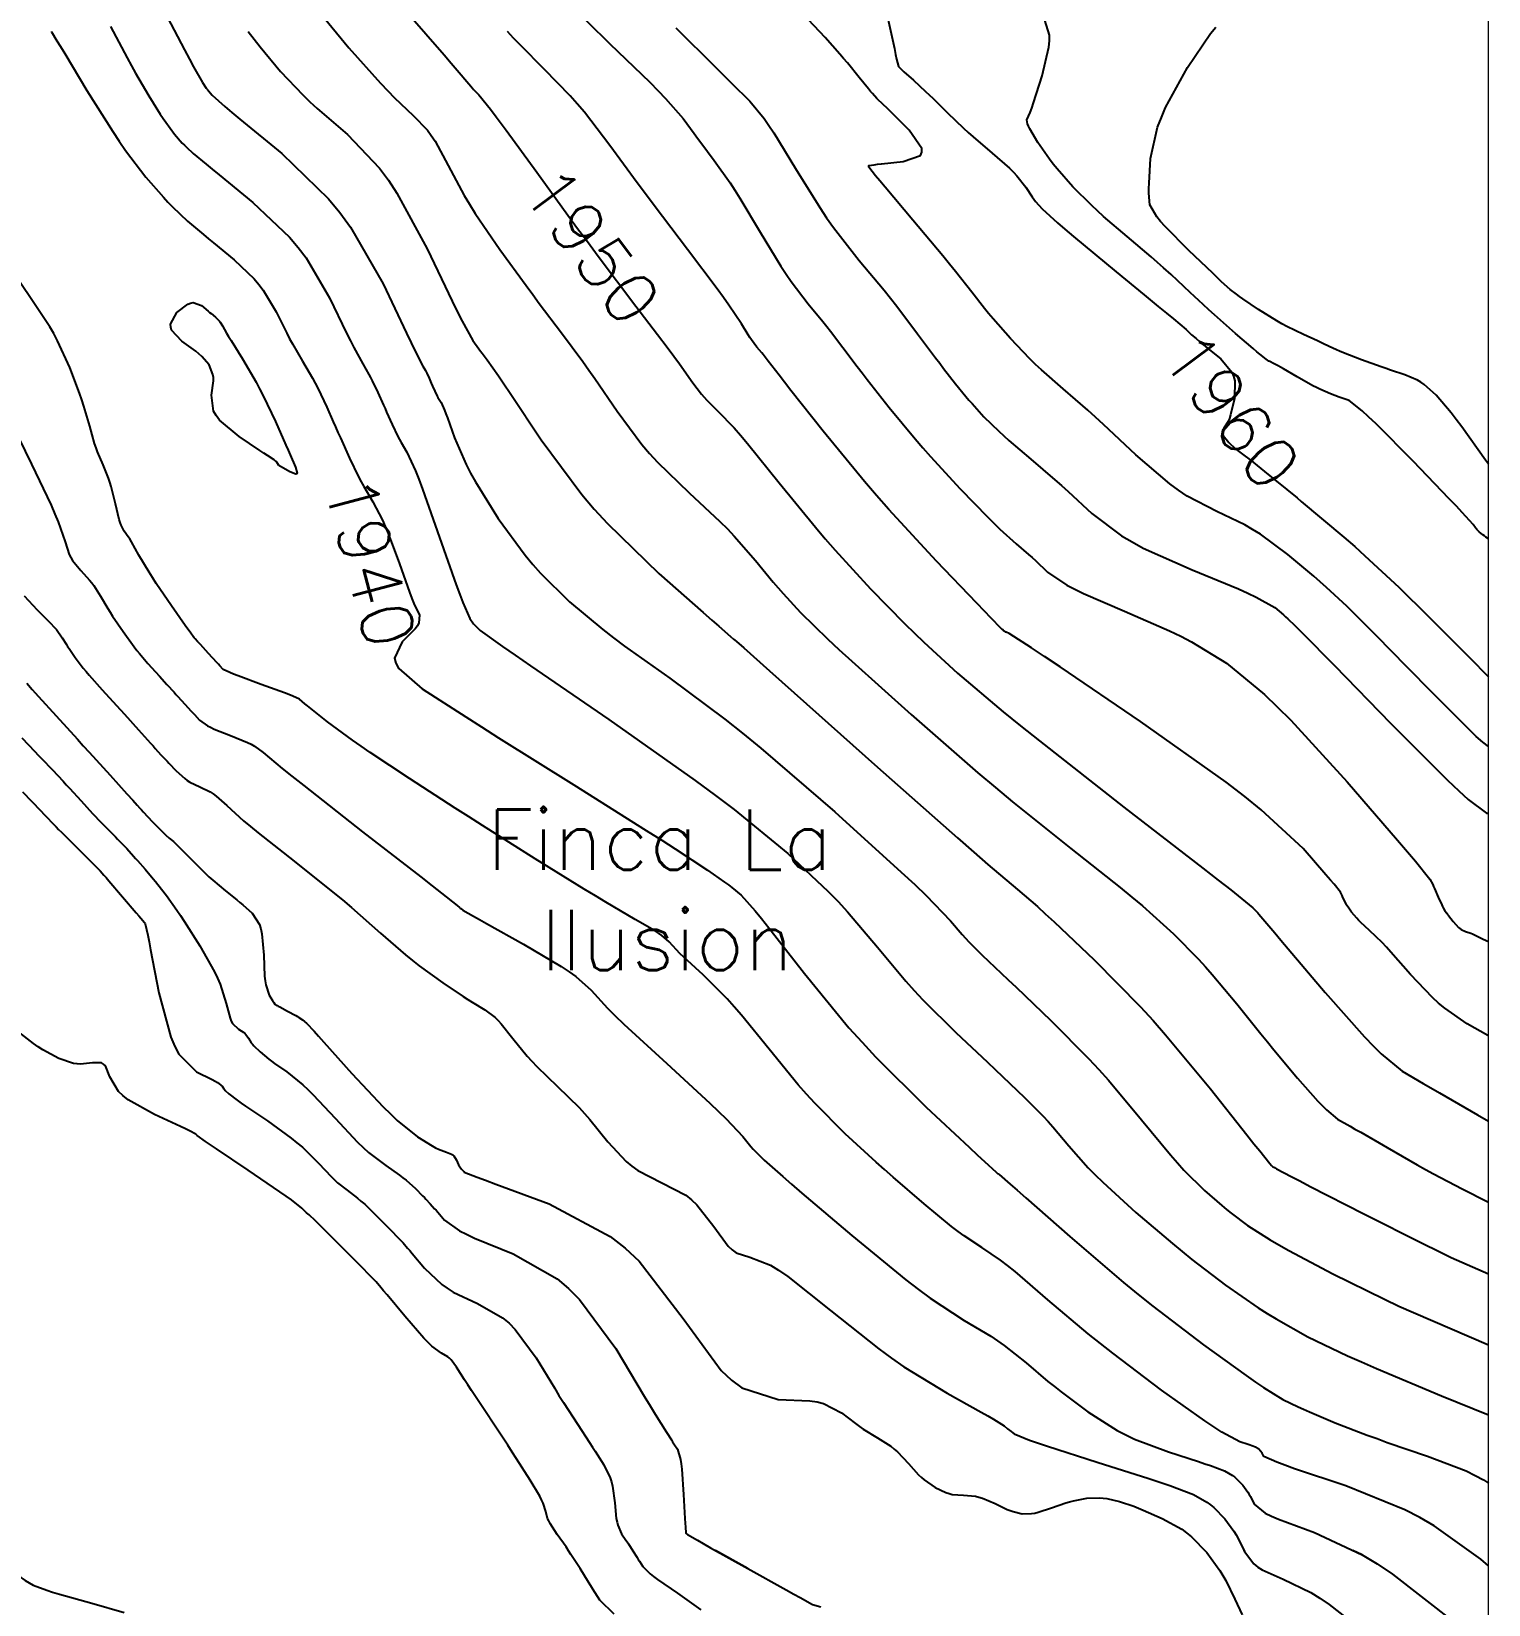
# Model space of a CAD drawing. Header units: metres. Extents: x 837475 to 838479, y 1189012 to 1191015.
# Drawn here: x 838367.6 to 838476.5, y 1189267.5 to 1189385.2 of the extents above; entities that cross this region are included whole.
import ezdxf

# ---------------------------------------------------------------- set-up
doc = ezdxf.new("R2010")
doc.units = ezdxf.units.M
doc.header["$LTSCALE"] = 0.3
doc.layers.add('COORD', color=7, linetype='Continuous', lineweight=20)
for name, color, linetype in [('COTAS 10', 1, 'Continuous'), ('COTAS INT', 252, 'Continuous'), ('TEXT', 7, 'Continuous')]:
    doc.layers.add(name, color=color, linetype=linetype)
doc.styles.get("Standard").update_dxf_attribs({"font": 'simplex.shx'})

msp = doc.modelspace()

# ---------------------------------------------------------------- linework, layer by layer
at = {"layer": 'COORD'}
msp.add_lwpolyline([(837476.51, 1189013.87), (838476.51, 1189013.87), (838476.51, 1191013.87), (837476.51, 1191013.87)], close=True, dxfattribs=at)
at = {"layer": 'COTAS 10'}
for points in [[(838395.7, 1189386.54), (838398.44, 1189383.41), (838398.98, 1189382.78), (838399.43, 1189382.26), (838400.29, 1189381.24), (838400.56, 1189380.91), (838400.65, 1189380.82), (838400.73, 1189380.73), (838401.05, 1189380.41), (838401.92, 1189379.33), (838402.35, 1189378.76), (838402.86, 1189378.07), (838403.09, 1189377.76), (838405.37, 1189374.62), (838408.35, 1189370.53), (838409.16, 1189369.44), (838409.96, 1189368.36), (838412.78, 1189364.62), (838414.4, 1189362.49), (838415.12, 1189361.54), (838415.61, 1189360.88), (838416.04, 1189360.3), (838417.05, 1189358.89), (838417.68, 1189358.04), (838417.88, 1189357.81), (838418.08, 1189357.59), (838418.89, 1189356.8), (838420.13, 1189355.51), (838420.59, 1189354.96), (838421.12, 1189354.34), (838423.49, 1189351.4), (838426.2, 1189348.08), (838426.94, 1189347.21), (838427.68, 1189346.37), (838430.31, 1189343.49), (838432.89, 1189340.86), (838433.6, 1189340.16), (838434.3, 1189339.49), (838436.82, 1189337.17), (838440.24, 1189334.28), (838441.52, 1189333.25), (838442.94, 1189332.11), (838449.26, 1189327.17), (838455.16, 1189322.6), (838456.3, 1189321.7), (838457.24, 1189320.97), (838458.9, 1189319.64), (838459.19, 1189319.34), (838459.28, 1189319.25), (838459.35, 1189319.17), (838459.64, 1189318.82), (838460.53, 1189317.76), (838460.99, 1189317.22), (838461.54, 1189316.56), (838464.31, 1189313.3), (838467.25, 1189309.99), (838467.91, 1189309.3), (838468.5, 1189308.71), (838470.07, 1189307.41), (838471.63, 1189306.51), (838472.21, 1189306.17), (838472.85, 1189305.8), (838475.7, 1189304.15), (838476.51, 1189303.68)], [(838431.62, 1189386.12), (838432.1, 1189383.87), (838432.19, 1189383.44), (838432.26, 1189383.09), (838432.4, 1189382.53), (838432.58, 1189382.36), (838432.69, 1189382.26), (838432.82, 1189382.14), (838433.52, 1189381.51), (838434.43, 1189380.67), (838434.7, 1189380.41), (838434.99, 1189380.14), (838436.07, 1189379.07), (838437.27, 1189377.92), (838437.63, 1189377.59), (838438, 1189377.27), (838439.42, 1189376.06), (838440.71, 1189374.92), (838441, 1189374.64), (838441.25, 1189374.37), (838441.92, 1189373.51), (838442.4, 1189372.8), (838442.53, 1189372.62), (838442.66, 1189372.45), (838443.14, 1189371.88), (838444.29, 1189370.85), (838444.84, 1189370.38), (838445.49, 1189369.83), (838448.69, 1189367.18), (838450.78, 1189365.46), (838451.83, 1189364.59), (838452.45, 1189364.08), (838452.96, 1189363.66), (838453.91, 1189362.86), (838454.16, 1189362.62), (838454.24, 1189362.55), (838454.32, 1189362.48), (838454.65, 1189362.19), (838455.14, 1189361.78), (838455.33, 1189361.62), (838455.54, 1189361.45), (838456.5, 1189360.68), (838457.32, 1189359.69), (838457.46, 1189359.37), (838457.55, 1189359.04), (838457.53, 1189357.7), (838457.23, 1189356.48), (838457.14, 1189356.22), (838457.06, 1189356), (838456.74, 1189355.5), (838456.6, 1189355.17), (838456.62, 1189355.06), (838456.68, 1189354.94), (838457.1, 1189354.42), (838457.61, 1189353.94), (838457.72, 1189353.85), (838457.82, 1189353.77), (838458.03, 1189353.62), (838458.79, 1189353.04), (838459.23, 1189352.69), (838459.77, 1189352.25), (838462.2, 1189350.28), (838462.52, 1189350.01), (838465.71, 1189347.34), (838466.51, 1189346.64), (838467.28, 1189345.95), (838469.8, 1189343.61), (838472, 1189341.45), (838472.58, 1189340.87), (838473.15, 1189340.3), (838475.09, 1189338.34), (838476.51, 1189336.91)], [(838369.09, 1189385.15), (838369.1, 1189385.13), (838369.51, 1189384.45), (838369.77, 1189384.03), (838370.09, 1189383.5), (838371.75, 1189380.74), (838373.68, 1189377.67), (838374.17, 1189376.94), (838374.63, 1189376.26), (838376.14, 1189374.26), (838377.46, 1189372.76), (838377.8, 1189372.39), (838378.14, 1189372.04), (838379.27, 1189370.98), (838380.46, 1189369.97), (838380.83, 1189369.66), (838381.22, 1189369.34), (838382.76, 1189368.07), (838384.25, 1189366.66), (838384.6, 1189366.24), (838384.93, 1189365.82), (838385.89, 1189364.19), (838386.68, 1189362.59), (838386.89, 1189362.18), (838387.11, 1189361.79), (838387.87, 1189360.49), (838388.61, 1189359.23), (838388.81, 1189358.86), (838389, 1189358.48), (838389.67, 1189357.06), (838390.16, 1189355.97), (838390.33, 1189355.59), (838390.51, 1189355.17), (838390.7, 1189354.76), (838391.37, 1189353.26), (838392.06, 1189351.85), (838392.25, 1189351.48), (838392.44, 1189351.13), (838393.12, 1189349.98), (838393.84, 1189348.62), (838394.05, 1189348.14), (838394.27, 1189347.62), (838395.11, 1189345.36), (838395.87, 1189343.22), (838396.04, 1189342.77), (838396.19, 1189342.39), (838396.6, 1189341.52), (838396.57, 1189340.93), (838396.46, 1189340.72), (838396.29, 1189340.5), (838395.3, 1189339.51), (838394.73, 1189338.3), (838394.84, 1189337.92), (838395.02, 1189337.6), (838395.06, 1189337.53), (838396.81, 1189336), (838400.07, 1189333.91), (838401.24, 1189333.17), (838402.52, 1189332.35), (838408.14, 1189328.82), (838413.55, 1189325.42), (838414.71, 1189324.68), (838415.72, 1189324.04), (838418.14, 1189322.45), (838419.41, 1189321.56), (838419.7, 1189321.35), (838419.96, 1189321.16), (838420.66, 1189320.59), (838421.7, 1189319.41), (838422.17, 1189318.83), (838422.73, 1189318.14), (838425.38, 1189314.72), (838428.71, 1189310.67), (838429.69, 1189309.58), (838430.69, 1189308.5), (838434.49, 1189304.72), (838437.7, 1189301.73), (838438.32, 1189301.15), (838438.83, 1189300.68), (838439.7, 1189299.87), (838439.81, 1189299.78), (838439.84, 1189299.76), (838439.86, 1189299.75), (838439.93, 1189299.7), (838440.77, 1189298.97), (838441.29, 1189298.52), (838441.92, 1189297.96), (838445.22, 1189295.05), (838449.24, 1189291.61), (838450.33, 1189290.72), (838451.41, 1189289.86), (838455.22, 1189286.95), (838458.41, 1189284.66), (838459.09, 1189284.18), (838459.69, 1189283.77), (838461.14, 1189282.87), (838462.29, 1189282.32), (838462.69, 1189282.14), (838463.14, 1189281.95), (838465.06, 1189281.14), (838467.45, 1189280.21), (838468.18, 1189279.95), (838468.94, 1189279.67), (838471.95, 1189278.64), (838474.83, 1189277.53), (838475.52, 1189277.2), (838476.15, 1189276.87), (838476.51, 1189276.63)], [(838366.88, 1189332.34), (838367.86, 1189331.31), (838368.11, 1189331.05), (838368.35, 1189330.79), (838369.18, 1189329.94), (838369.97, 1189329.09), (838370.2, 1189328.84), (838370.44, 1189328.59), (838371.32, 1189327.62), (838372.17, 1189326.69), (838372.39, 1189326.46), (838372.59, 1189326.24), (838373.28, 1189325.54), (838373.88, 1189324.94), (838374.04, 1189324.77), (838374.19, 1189324.61), (838374.72, 1189324.06), (838375.24, 1189323.5), (838375.39, 1189323.33), (838375.54, 1189323.17), (838376.1, 1189322.52), (838376.7, 1189321.8), (838376.87, 1189321.59), (838377.04, 1189321.38), (838377.69, 1189320.55), (838378.48, 1189319.45), (838378.74, 1189319.06), (838379.02, 1189318.63), (838380.19, 1189316.78), (838381.28, 1189314.85), (838381.51, 1189314.37), (838381.71, 1189313.92), (838382.16, 1189312.47), (838382.45, 1189311.39), (838382.54, 1189311.17), (838382.64, 1189310.98), (838383.07, 1189310.55), (838383.47, 1189310.32), (838383.55, 1189310.25), (838383.63, 1189310.17), (838383.82, 1189309.88), (838384.03, 1189309.54), (838384.12, 1189309.43), (838384.22, 1189309.31), (838384.69, 1189308.86), (838385.34, 1189308.33), (838385.55, 1189308.17), (838385.78, 1189308), (838386.7, 1189307.36), (838387.88, 1189306.41), (838388.25, 1189306.05), (838388.66, 1189305.66), (838390.31, 1189303.9), (838391.98, 1189302.12), (838392.4, 1189301.72), (838392.8, 1189301.35), (838394.08, 1189300.36), (838395.12, 1189299.64), (838395.37, 1189299.45), (838395.61, 1189299.27), (838396.31, 1189298.64), (838396.84, 1189298.09), (838396.97, 1189297.97), (838397.08, 1189297.85), (838397.41, 1189297.5), (838397.74, 1189297.14), (838397.85, 1189297.02), (838397.97, 1189296.88), (838398.47, 1189296.28), (838399.6, 1189295.49), (838400.11, 1189295.23), (838400.72, 1189294.94), (838403.62, 1189293.77), (838406.91, 1189291.9), (838407.75, 1189291.18), (838408.57, 1189290.36), (838411.29, 1189286.68), (838413.41, 1189283.12), (838413.85, 1189282.39), (838414.23, 1189281.77), (838415.06, 1189280.43), (838415.44, 1189279.85), (838415.53, 1189279.71), (838415.62, 1189279.57), (838415.9, 1189279.15), (838416.11, 1189278.4), (838416.16, 1189278.06), (838416.21, 1189277.67), (838416.35, 1189275.78), (838416.45, 1189273.97), (838416.47, 1189273.62), (838416.48, 1189273.34), (838416.51, 1189272.9), (838416.51, 1189272.9), (838416.51, 1189272.9), (838416.51, 1189272.89), (838416.51, 1189272.89), (838416.51, 1189272.89), (838416.52, 1189272.89), (838416.52, 1189272.88), (838416.53, 1189272.88), (838416.55, 1189272.86), (838416.56, 1189272.85), (838416.57, 1189272.84), (838416.64, 1189272.78), (838417.38, 1189272.35), (838417.82, 1189272.1), (838418.36, 1189271.79), (838421.16, 1189270.23), (838424.01, 1189268.64), (838424.58, 1189268.32), (838425.06, 1189268.06), (838425.99, 1189267.56), (838426.6, 1189267.37)], [(838421.16, 1189270.23), (838418.72, 1189271.59)]]:
    msp.add_lwpolyline(points, dxfattribs=at)
at = {"layer": 'COTAS INT'}
for points in [[(838377.24, 1189387.18), (838379.04, 1189383.77), (838379.41, 1189383.07), (838379.72, 1189382.5), (838380.38, 1189381.33), (838380.67, 1189380.91), (838380.75, 1189380.81), (838380.83, 1189380.71), (838381.1, 1189380.38), (838382.06, 1189379.53), (838382.57, 1189379.1), (838383.19, 1189378.59), (838386.32, 1189376.03), (838389.8, 1189372.64), (838390.65, 1189371.61), (838391.45, 1189370.53), (838393.9, 1189366.29), (838395.64, 1189362.6), (838395.99, 1189361.87), (838396.28, 1189361.26), (838396.86, 1189360.13), (838397.05, 1189359.8), (838397.1, 1189359.7), (838397.15, 1189359.61), (838397.32, 1189359.24), (838397.49, 1189358.86), (838397.59, 1189358.64), (838397.76, 1189358.25), (838397.94, 1189357.89), (838397.99, 1189357.79), (838398.04, 1189357.7), (838398.22, 1189357.4), (838398.48, 1189356.83), (838398.58, 1189356.57), (838398.69, 1189356.26), (838399.22, 1189354.78), (838400.09, 1189352.78), (838400.43, 1189352.14), (838400.8, 1189351.47), (838402.49, 1189348.75), (838404.5, 1189346), (838405.07, 1189345.31), (838405.65, 1189344.64), (838407.81, 1189342.5), (838410.31, 1189340.43), (838411.1, 1189339.82), (838411.94, 1189339.2), (838415.32, 1189336.8), (838419.44, 1189333.74), (838420.74, 1189332.7), (838422.11, 1189331.57), (838427.64, 1189326.8), (838432.61, 1189322.31), (838433.63, 1189321.37), (838434.49, 1189320.55), (838436.31, 1189318.67), (838437.16, 1189317.64), (838437.41, 1189317.36), (838437.67, 1189317.08), (838438.67, 1189316.09), (838440.09, 1189314.75), (838440.62, 1189314.25), (838441.2, 1189313.69), (838443.79, 1189311.22), (838446.64, 1189308.35), (838447.38, 1189307.54), (838448.11, 1189306.74), (838450.58, 1189303.79), (838452.73, 1189301.17), (838453.26, 1189300.57), (838453.75, 1189300.02), (838455.28, 1189298.49), (838456.59, 1189297.38), (838456.94, 1189297.09), (838457.28, 1189296.81), (838458.49, 1189295.89), (838460.19, 1189294.81), (838460.84, 1189294.43), (838461.58, 1189294.02), (838464.88, 1189292.27), (838468.74, 1189290.37), (838469.82, 1189289.86), (838470.91, 1189289.37), (838476.51, 1189286.96)], [(838388.55, 1189387.3), (838391.32, 1189383.93), (838393.7, 1189381.28), (838394.25, 1189380.7), (838394.75, 1189380.19), (838396.14, 1189378.88), (838397.2, 1189377.77), (838397.48, 1189377.38), (838397.77, 1189376.95), (838398.76, 1189375.12), (838399.94, 1189372.89), (838400.34, 1189372.23), (838400.78, 1189371.53), (838402.61, 1189368.85), (838404.57, 1189366.17), (838405.07, 1189365.48), (838405.56, 1189364.81), (838407.22, 1189362.61), (838408.81, 1189360.47), (838409.26, 1189359.84), (838409.71, 1189359.2), (838411.37, 1189356.76), (838413.22, 1189354.28), (838413.79, 1189353.61), (838414.39, 1189352.96), (838416.76, 1189350.66), (838419.06, 1189348.52), (838419.62, 1189347.96), (838420.14, 1189347.42), (838421.72, 1189345.61), (838423.05, 1189343.98), (838423.42, 1189343.55), (838423.78, 1189343.13), (838425.08, 1189341.72), (838427.13, 1189339.73), (838427.96, 1189338.95), (838428.92, 1189338.07), (838433.36, 1189334.08), (838438.35, 1189329.73), (838439.66, 1189328.62), (838440.94, 1189327.56), (838445.28, 1189324.08), (838448.97, 1189321.16), (838449.84, 1189320.44), (838450.64, 1189319.77), (838452.97, 1189317.69), (838454.84, 1189315.79), (838455.35, 1189315.23), (838455.86, 1189314.65), (838457.69, 1189312.46), (838459.49, 1189310.22), (838459.98, 1189309.61), (838460.47, 1189309.01), (838462.24, 1189306.91), (838463.76, 1189305.19), (838464.1, 1189304.83), (838464.41, 1189304.52), (838465.23, 1189303.84), (838466.16, 1189303.31), (838466.53, 1189303.09), (838466.96, 1189302.85), (838468.93, 1189301.71), (838471.19, 1189300.42), (838471.8, 1189300.08), (838472.41, 1189299.75), (838474.55, 1189298.62), (838476.45, 1189297.66), (838476.51, 1189297.63)], [(838407.5, 1189387.54), (838410.84, 1189384.22), (838413.82, 1189381.35), (838414.45, 1189380.72), (838415, 1189380.14), (838416.31, 1189378.64), (838417.13, 1189377.52), (838417.38, 1189377.18), (838417.64, 1189376.84), (838418.64, 1189375.51), (838419.82, 1189373.84), (838420.18, 1189373.28), (838420.56, 1189372.68), (838422.08, 1189370.14), (838423.62, 1189367.61), (838424.02, 1189367.01), (838424.4, 1189366.45), (838425.65, 1189364.8), (838426.76, 1189363.46), (838427.05, 1189363.1), (838427.33, 1189362.75), (838428.26, 1189361.52), (838429.33, 1189360.11), (838429.69, 1189359.64), (838430.08, 1189359.14), (838431.72, 1189357.03), (838433.65, 1189354.69), (838434.22, 1189354.03), (838434.81, 1189353.37), (838437.03, 1189350.95), (838439.08, 1189348.84), (838439.56, 1189348.37), (838439.99, 1189347.95), (838441.2, 1189346.84), (838442.13, 1189346.04), (838442.39, 1189345.82), (838442.64, 1189345.59), (838443.56, 1189344.73), (838445, 1189343.75), (838445.58, 1189343.45), (838446.25, 1189343.12), (838449.31, 1189341.81), (838452.66, 1189340.35), (838453.51, 1189339.93), (838454.32, 1189339.51), (838456.94, 1189337.93), (838459.78, 1189335.57), (838460.72, 1189334.67), (838461.73, 1189333.65), (838465.94, 1189329.04), (838469.72, 1189324.68), (838470.46, 1189323.82), (838471.06, 1189323.11), (838472.13, 1189321.78), (838472.34, 1189321.37), (838472.41, 1189321.23), (838472.48, 1189321.08), (838472.76, 1189320.44), (838473.02, 1189319.86), (838473.07, 1189319.74), (838473.12, 1189319.63), (838473.24, 1189319.41), (838473.39, 1189319.23), (838473.45, 1189319.14), (838473.53, 1189319.05), (838473.88, 1189318.61), (838474.28, 1189318.17), (838474.38, 1189318.09), (838474.48, 1189318.01), (838474.8, 1189317.87), (838475.18, 1189317.75), (838475.31, 1189317.69), (838475.46, 1189317.62), (838476.11, 1189317.29), (838476.51, 1189317.11)], [(838476.51, 1189331.69), (838476.08, 1189332.01), (838475.6, 1189332.45), (838475.03, 1189333), (838472.15, 1189335.88), (838469.07, 1189339.03), (838468.36, 1189339.75), (838467.72, 1189340.4), (838465.92, 1189342.18), (838464.4, 1189343.59), (838463.93, 1189344.01), (838463.45, 1189344.43), (838461.52, 1189346.05), (838459.46, 1189347.56), (838458.88, 1189347.92), (838458.3, 1189348.26), (838456.2, 1189349.26), (838453.99, 1189350.42), (838453.34, 1189350.85), (838452.68, 1189351.34), (838450.16, 1189353.5), (838447.74, 1189355.77), (838447.13, 1189356.32), (838446.56, 1189356.84), (838444.71, 1189358.44), (838443.09, 1189359.86), (838442.66, 1189360.26), (838442.24, 1189360.67), (838440.78, 1189362.2), (838439.48, 1189363.67), (838439.15, 1189364.06), (838438.85, 1189364.43), (838437.88, 1189365.67), (838436.68, 1189367.2), (838436.23, 1189367.76), (838435.73, 1189368.37), (838433.48, 1189371.05), (838431.41, 1189373.51), (838431.01, 1189373.99), (838430.69, 1189374.37), (838430.19, 1189375), (838430.19, 1189375.05), (838430.19, 1189375.06), (838430.19, 1189375.12), (838430.58, 1189375.19), (838430.83, 1189375.22), (838431.14, 1189375.26), (838432.76, 1189375.42), (838434.05, 1189375.89), (838434.16, 1189376.12), (838434.15, 1189376.4), (838433.2, 1189377.78), (838431.82, 1189379.16), (838431.54, 1189379.44), (838431.3, 1189379.67), (838430.8, 1189380.15), (838430.47, 1189380.51), (838430.33, 1189380.67), (838430.18, 1189380.85), (838429.48, 1189381.72), (838428.59, 1189382.81), (838428.31, 1189383.13), (838428.03, 1189383.46), (838426.92, 1189384.71), (838425.69, 1189386.03)], [(838476.51, 1189347.22), (838476.32, 1189347.35), (838476.2, 1189347.44), (838476.09, 1189347.53), (838475.82, 1189347.74), (838475.64, 1189347.92), (838475.59, 1189347.98), (838475.54, 1189348.04), (838475.36, 1189348.29), (838474.55, 1189349.19), (838474.11, 1189349.65), (838473.58, 1189350.21), (838470.87, 1189353.03), (838468.11, 1189355.81), (838467.55, 1189356.35), (838467.08, 1189356.79), (838466.1, 1189357.56), (838465.64, 1189357.71), (838465.5, 1189357.76), (838465.34, 1189357.81), (838464.71, 1189358.05), (838463.91, 1189358.4), (838463.65, 1189358.53), (838463.37, 1189358.67), (838462.22, 1189359.32), (838461.18, 1189359.93), (838460.96, 1189360.05), (838460.78, 1189360.15), (838460.39, 1189360.36), (838460.21, 1189360.45), (838460.16, 1189360.48), (838460.1, 1189360.51), (838459.9, 1189360.64), (838459.42, 1189361.02), (838459.19, 1189361.21), (838458.92, 1189361.44), (838457.59, 1189362.58), (838456.02, 1189363.97), (838455.6, 1189364.35), (838455.18, 1189364.73), (838454.21, 1189365.64), (838453.73, 1189366.09), (838452.78, 1189366.97), (838452.22, 1189367.49), (838451.77, 1189367.89), (838451.3, 1189368.29), (838449.5, 1189369.81), (838447.73, 1189371.32), (838447.28, 1189371.73), (838446.85, 1189372.13), (838445.45, 1189373.54), (838444.27, 1189374.88), (838443.98, 1189375.24), (838443.7, 1189375.6), (838442.83, 1189376.86), (838442.24, 1189377.88), (838442.14, 1189378.08), (838442.06, 1189378.24), (838442.01, 1189378.55), (838442.25, 1189379.1), (838442.37, 1189379.42), (838442.5, 1189379.81), (838443.14, 1189381.83), (838443.64, 1189383.98), (838443.69, 1189384.46), (838443.69, 1189384.88), (838443.36, 1189386)], [(838373.5, 1189385.53), (838374.76, 1189383.17), (838375.07, 1189382.59), (838375.38, 1189382.04), (838376.37, 1189380.33), (838377.22, 1189378.97), (838377.44, 1189378.65), (838377.64, 1189378.36), (838378.3, 1189377.48), (838378.88, 1189376.81), (838379.03, 1189376.65), (838379.18, 1189376.5), (838379.68, 1189376.03), (838380.66, 1189375.22), (838381.1, 1189374.85), (838381.63, 1189374.42), (838384.16, 1189372.36), (838386.89, 1189369.76), (838387.53, 1189369), (838388.13, 1189368.22), (838389.89, 1189365.24), (838391.16, 1189362.59), (838391.44, 1189362.02), (838391.69, 1189361.52), (838392.36, 1189360.31), (838392.83, 1189359.51), (838392.95, 1189359.28), (838393.08, 1189359.04), (838393.5, 1189358.15), (838393.91, 1189357.22), (838394.03, 1189356.96), (838394.14, 1189356.7), (838394.57, 1189355.76), (838395, 1189354.87), (838395.12, 1189354.64), (838395.24, 1189354.42), (838395.67, 1189353.69), (838396.3, 1189352.31), (838396.55, 1189351.67), (838396.83, 1189350.93), (838398.11, 1189347.33), (838399.35, 1189343.77), (838399.62, 1189343.06), (838399.84, 1189342.46), (838400.36, 1189341.27), (838400.65, 1189340.87), (838400.74, 1189340.77), (838400.82, 1189340.68), (838401.13, 1189340.36), (838402.81, 1189339.17), (838403.75, 1189338.51), (838404.9, 1189337.72), (838410.77, 1189333.7), (838417.22, 1189329.16), (838418.73, 1189328.04), (838420.12, 1189326.99), (838424.15, 1189323.7), (838427.16, 1189320.86), (838427.9, 1189320.1), (838428.61, 1189319.34), (838430.85, 1189316.69), (838432.95, 1189314.14), (838433.58, 1189313.44), (838434.22, 1189312.75), (838436.69, 1189310.3), (838439.06, 1189308.09), (838439.63, 1189307.54), (838440.18, 1189307.03), (838441.84, 1189305.45), (838443.23, 1189304.05), (838443.59, 1189303.67), (838443.94, 1189303.27), (838445.14, 1189301.84), (838446.6, 1189300.2), (838447.12, 1189299.68), (838447.69, 1189299.12), (838450.16, 1189296.86), (838452.88, 1189294.53), (838453.61, 1189293.93), (838454.33, 1189293.35), (838456.86, 1189291.42), (838459.3, 1189289.73), (838459.97, 1189289.31), (838460.63, 1189288.9), (838463.01, 1189287.57), (838465.98, 1189286.15), (838467.01, 1189285.69), (838468.15, 1189285.2), (838473.01, 1189283.15), (838476.51, 1189281.72)], [(838383.81, 1189385.16), (838384.25, 1189384.57), (838384.69, 1189384), (838386.21, 1189382.16), (838387.88, 1189380.41), (838388.41, 1189379.9), (838388.97, 1189379.39), (838391.23, 1189377.45), (838393.63, 1189374.93), (838394.28, 1189374.04), (838394.92, 1189373.07), (838397.18, 1189368.89), (838399.05, 1189364.98), (838399.45, 1189364.17), (838399.79, 1189363.49), (838400.6, 1189362.04), (838401.05, 1189361.42), (838401.17, 1189361.26), (838401.28, 1189361.11), (838401.67, 1189360.6), (838402.5, 1189359.4), (838402.9, 1189358.81), (838403.38, 1189358.1), (838405.69, 1189354.63), (838408.74, 1189350.53), (838409.67, 1189349.44), (838410.65, 1189348.36), (838414.49, 1189344.63), (838417.81, 1189341.7), (838418.45, 1189341.13), (838418.97, 1189340.68), (838419.86, 1189339.91), (838420.08, 1189339.73), (838420.18, 1189339.65), (838420.29, 1189339.55), (838420.84, 1189339.06), (838422.78, 1189337.34), (838430.84, 1189330.16), (838436.81, 1189324.87), (838438.04, 1189323.79), (838439.08, 1189322.88), (838441.3, 1189321), (838442.79, 1189319.72), (838443.38, 1189319.19), (838444.04, 1189318.58), (838447.04, 1189315.74), (838450.49, 1189312.23), (838451.44, 1189311.2), (838452.38, 1189310.14), (838455.74, 1189306.09), (838458.45, 1189302.67), (838458.98, 1189302), (838459.41, 1189301.46), (838460.17, 1189300.51), (838460.28, 1189300.38), (838460.3, 1189300.36), (838460.33, 1189300.33), (838460.39, 1189300.28), (838460.46, 1189300.25), (838460.48, 1189300.23), (838460.52, 1189300.21), (838460.66, 1189300.13), (838461.77, 1189299.55), (838462.4, 1189299.22), (838463.18, 1189298.81), (838467.19, 1189296.75), (838471.66, 1189294.5), (838472.73, 1189293.98), (838473.73, 1189293.5), (838476.51, 1189292.27)], [(838476.51, 1189310.05), (838476.45, 1189310.08), (838474.92, 1189310.97), (838473.24, 1189312.12), (838472.78, 1189312.51), (838472.32, 1189312.92), (838470.68, 1189314.65), (838469.22, 1189316.32), (838468.88, 1189316.7), (838468.56, 1189317.04), (838467.62, 1189317.95), (838466.95, 1189318.56), (838466.79, 1189318.71), (838466.66, 1189318.85), (838466.27, 1189319.3), (838466.01, 1189319.67), (838465.95, 1189319.77), (838465.9, 1189319.87), (838465.73, 1189320.2), (838465.6, 1189320.48), (838465.57, 1189320.55), (838465.54, 1189320.61), (838465.45, 1189320.8), (838464.97, 1189321.4), (838464.7, 1189321.71), (838464.36, 1189322.1), (838462.67, 1189324.06), (838459.53, 1189326.97), (838458.3, 1189327.96), (838456.9, 1189329.03), (838450.51, 1189333.56), (838444.49, 1189337.64), (838443.32, 1189338.42), (838442.36, 1189339.06), (838440.69, 1189340.13), (838440.46, 1189340.23), (838440.41, 1189340.25), (838440.37, 1189340.28), (838440.26, 1189340.35), (838440.2, 1189340.41), (838440.16, 1189340.45), (838440.09, 1189340.51), (838439.31, 1189341.32), (838438.84, 1189341.8), (838438.26, 1189342.41), (838435.26, 1189345.55), (838431.7, 1189349.41), (838430.77, 1189350.47), (838429.87, 1189351.51), (838426.78, 1189355.26), (838424.37, 1189358.32), (838423.89, 1189358.94), (838423.48, 1189359.46), (838422.68, 1189360.49), (838422.38, 1189360.89), (838422.29, 1189361.01), (838422.19, 1189361.12), (838421.83, 1189361.56), (838421.43, 1189362.09), (838421.3, 1189362.27), (838421.18, 1189362.47), (838420.68, 1189363.29), (838419.73, 1189364.7), (838419.33, 1189365.26), (838418.86, 1189365.91), (838416.63, 1189368.86), (838414.14, 1189372.15), (838413.5, 1189373.01), (838412.88, 1189373.84), (838410.84, 1189376.63), (838408.93, 1189379.11), (838408.4, 1189379.74), (838407.87, 1189380.34), (838405.95, 1189382.31), (838404.12, 1189384.14), (838403.64, 1189384.65), (838403.19, 1189385.16)], [(838415.77, 1189385.41), (838418.73, 1189382.48), (838419.36, 1189381.85), (838419.93, 1189381.29), (838421.31, 1189379.94), (838422.36, 1189378.65), (838422.71, 1189378.13), (838423.09, 1189377.56), (838424.7, 1189374.91), (838426.52, 1189371.98), (838427.03, 1189371.23), (838427.55, 1189370.49), (838429.47, 1189368.04), (838431.33, 1189365.8), (838431.81, 1189365.2), (838432.28, 1189364.61), (838433.84, 1189362.55), (838435.17, 1189360.76), (838435.49, 1189360.34), (838435.78, 1189359.95), (838436.67, 1189358.8), (838437.44, 1189357.86), (838437.67, 1189357.59), (838437.91, 1189357.33), (838438.8, 1189356.35), (838439.91, 1189355.27), (838440.28, 1189354.93), (838440.67, 1189354.58), (838442.31, 1189353.18), (838444.1, 1189351.64), (838444.6, 1189351.2), (838445.09, 1189350.76), (838446.86, 1189349.12), (838449.09, 1189347.45), (838449.87, 1189346.99), (838450.71, 1189346.53), (838454.37, 1189344.9), (838457.82, 1189343.48), (838458.53, 1189343.15), (838459.15, 1189342.86), (838460.53, 1189342.08), (838461.19, 1189341.53), (838461.35, 1189341.38), (838461.51, 1189341.24), (838462.04, 1189340.75), (838463.43, 1189339.34), (838464.14, 1189338.62), (838464.99, 1189337.75), (838469.22, 1189333.42), (838473.45, 1189329.18), (838474.3, 1189328.37), (838475, 1189327.73), (838476.37, 1189326.71), (838476.51, 1189326.71)], [(838476.51, 1189352.8), (838476.29, 1189353.1), (838474.51, 1189355.6), (838474.09, 1189356.15), (838473.71, 1189356.65), (838472.61, 1189357.95), (838471.71, 1189358.75), (838471.45, 1189358.92), (838471.2, 1189359.08), (838470.27, 1189359.49), (838469.19, 1189359.83), (838468.85, 1189359.95), (838468.49, 1189360.07), (838467.01, 1189360.61), (838465.67, 1189361.13), (838465.38, 1189361.24), (838465.14, 1189361.34), (838464.6, 1189361.59), (838464.14, 1189361.83), (838463.94, 1189361.92), (838463.72, 1189362.02), (838462.68, 1189362.49), (838461.43, 1189363.1), (838461.07, 1189363.3), (838460.7, 1189363.51), (838459.33, 1189364.37), (838458.14, 1189365.17), (838457.89, 1189365.34), (838457.68, 1189365.5), (838457.2, 1189365.86), (838456.56, 1189366.44), (838456.26, 1189366.73), (838455.9, 1189367.08), (838454.11, 1189368.78), (838452.35, 1189370.56), (838452, 1189370.95), (838451.71, 1189371.3), (838451.19, 1189372.18), (838451.12, 1189373.06), (838451.12, 1189373.42), (838451.14, 1189373.82), (838451.25, 1189375.65), (838451.78, 1189378), (838452.06, 1189378.72), (838452.38, 1189379.47), (838454.01, 1189382.45), (838455.74, 1189384.99), (838456.12, 1189385.47)], [(838476.51, 1189270.43), (838475.94, 1189270.95), (838472.45, 1189273.44), (838471.38, 1189274.05), (838470.26, 1189274.62), (838465.84, 1189276.41), (838462.02, 1189277.7), (838461.29, 1189277.96), (838460.7, 1189278.18), (838459.72, 1189278.61), (838459.64, 1189278.77), (838459.61, 1189278.82), (838459.59, 1189278.86), (838459.48, 1189279.01), (838459.34, 1189279.15), (838459.3, 1189279.18), (838459.26, 1189279.21), (838459.09, 1189279.31), (838458.81, 1189279.42), (838458.69, 1189279.46), (838458.55, 1189279.5), (838457.92, 1189279.71), (838456.58, 1189280.44), (838455.99, 1189280.82), (838455.31, 1189281.28), (838452.07, 1189283.58), (838448.43, 1189286.33), (838447.5, 1189287.06), (838446.59, 1189287.79), (838443.58, 1189290.33), (838441.12, 1189292.44), (838440.55, 1189292.89), (838440.04, 1189293.29), (838438.63, 1189294.25), (838437.32, 1189295.1), (838436.87, 1189295.43), (838436.38, 1189295.81), (838434.32, 1189297.5), (838432.01, 1189299.5), (838431.37, 1189300.06), (838430.73, 1189300.63), (838428.43, 1189302.74), (838426.16, 1189305.02), (838425.54, 1189305.7), (838424.92, 1189306.39), (838422.74, 1189309.06), (838420.68, 1189311.62), (838420.14, 1189312.24), (838419.61, 1189312.82), (838417.8, 1189314.62), (838416.37, 1189315.95), (838416.07, 1189316.23), (838415.82, 1189316.48), (838415.27, 1189317.08), (838414.72, 1189317.56), (838414.47, 1189317.73), (838414.17, 1189317.93), (838412.73, 1189318.77), (838410.54, 1189320.05), (838409.76, 1189320.52), (838408.92, 1189321.03), (838405.26, 1189323.3), (838401.31, 1189325.79), (838400.28, 1189326.45), (838399.27, 1189327.09), (838395.85, 1189329.31), (838392.93, 1189331.25), (838392.25, 1189331.73), (838391.61, 1189332.17), (838389.74, 1189333.55), (838388.48, 1189334.53), (838388.24, 1189334.73), (838388.03, 1189334.89), (838387.64, 1189335.22), (838387.13, 1189335.46), (838386.85, 1189335.58), (838386.51, 1189335.71), (838384.78, 1189336.34), (838383.05, 1189336.97), (838382.71, 1189337.1), (838382.44, 1189337.22), (838381.93, 1189337.46), (838381.69, 1189337.72), (838381.58, 1189337.84), (838381.46, 1189337.98), (838380.84, 1189338.65), (838380.23, 1189339.31), (838380.11, 1189339.45), (838380.02, 1189339.55), (838379.84, 1189339.75), (838379.8, 1189339.79), (838379.79, 1189339.8), (838379.78, 1189339.81), (838379.74, 1189339.85), (838379.46, 1189340.24), (838379.3, 1189340.47), (838379.1, 1189340.75), (838378.07, 1189342.21), (838376.93, 1189343.89), (838376.65, 1189344.32), (838376.4, 1189344.72), (838375.64, 1189346.01), (838375.08, 1189347), (838374.95, 1189347.21), (838374.84, 1189347.38), (838374.54, 1189347.78), (838374.3, 1189348.23), (838374.23, 1189348.43), (838374.16, 1189348.67), (838373.88, 1189349.83), (838373.57, 1189351.12), (838373.47, 1189351.45), (838373.36, 1189351.75), (838372.96, 1189352.74), (838372.54, 1189353.72), (838372.43, 1189354.02), (838372.32, 1189354.34), (838371.96, 1189355.63), (838371.52, 1189357.14), (838371.36, 1189357.61), (838371.2, 1189358.1), (838370.47, 1189360.03), (838369.56, 1189362.03), (838369.27, 1189362.56), (838368.98, 1189363.08), (838367.79, 1189364.86), (838366.65, 1189366.54)], [(838386.1, 1189352.7), (838385.94, 1189352.95), (838385.91, 1189352.98), (838385.88, 1189353.01), (838385.74, 1189353.12), (838385.24, 1189353.46), (838384.98, 1189353.63), (838384.67, 1189353.83), (838383.12, 1189354.86), (838381.65, 1189356.09), (838381.4, 1189356.43), (838381.21, 1189356.76), (838381.06, 1189357.95), (838381.21, 1189359.02), (838381.2, 1189359.27), (838381.17, 1189359.51), (838380.89, 1189360.22), (838380.33, 1189360.85), (838380.12, 1189361.04), (838379.88, 1189361.24), (838378.85, 1189362), (838378.08, 1189362.82), (838378.01, 1189363.05), (838377.99, 1189363.28), (838378.48, 1189364.15), (838379.3, 1189364.77), (838379.5, 1189364.84), (838379.7, 1189364.88), (838380.31, 1189364.67), (838380.8, 1189364.25), (838380.92, 1189364.15), (838381.03, 1189364.06), (838381.36, 1189363.79), (838381.61, 1189363.55), (838381.67, 1189363.48), (838381.72, 1189363.41), (838381.88, 1189363.14), (838382.19, 1189362.59), (838382.34, 1189362.34), (838382.52, 1189362.05), (838383.38, 1189360.67), (838384.4, 1189358.94), (838384.66, 1189358.44), (838384.93, 1189357.92), (838385.85, 1189355.98), (838386.62, 1189354.23), (838386.79, 1189353.84), (838386.95, 1189353.49), (838387.35, 1189352.58), (838387.47, 1189352.13), (838387.43, 1189352.08), (838387.37, 1189352.06), (838386.91, 1189352.23), (838386.1, 1189352.7)], [(838366.17, 1189355.77), (838367.61, 1189352.79), (838369.07, 1189349.74), (838369.36, 1189349.07), (838369.61, 1189348.48), (838370.11, 1189346.99), (838370.42, 1189346.06), (838370.54, 1189345.83), (838370.67, 1189345.6), (838371.29, 1189344.85), (838371.95, 1189344.13), (838372.12, 1189343.93), (838372.27, 1189343.72), (838372.77, 1189342.93), (838373.3, 1189342.02), (838373.48, 1189341.74), (838373.67, 1189341.45), (838374.47, 1189340.28), (838375.29, 1189339.15), (838375.49, 1189338.88), (838375.69, 1189338.64), (838376.31, 1189337.9), (838376.87, 1189337.28), (838377.18, 1189336.95), (838377.72, 1189336.34), (838378.26, 1189335.75), (838378.4, 1189335.59), (838378.55, 1189335.43), (838379.06, 1189334.87), (838379.54, 1189334.34), (838379.66, 1189334.21), (838379.78, 1189334.08), (838380.17, 1189333.67), (838380.75, 1189333.25), (838380.98, 1189333.13), (838381.25, 1189333), (838382.49, 1189332.51), (838383.74, 1189332), (838384.02, 1189331.86), (838384.27, 1189331.73), (838384.92, 1189331.25), (838386.34, 1189330.05), (838387.07, 1189329.47), (838387.95, 1189328.77), (838392.35, 1189325.32), (838396.7, 1189321.94), (838397.55, 1189321.28), (838398.24, 1189320.74), (838399.43, 1189319.8), (838399.6, 1189319.65), (838399.64, 1189319.61), (838399.69, 1189319.57), (838399.85, 1189319.46), (838400.64, 1189319), (838401.08, 1189318.75), (838401.62, 1189318.45), (838404.37, 1189316.92), (838407.2, 1189315.24), (838407.8, 1189314.85), (838408.3, 1189314.49), (838409.43, 1189313.47), (838410.65, 1189312.13), (838411.21, 1189311.58), (838411.88, 1189310.94), (838415.09, 1189307.99), (838418.3, 1189305.04), (838418.96, 1189304.41), (838419.53, 1189303.85), (838420.77, 1189302.54), (838421.38, 1189301.79), (838421.55, 1189301.6), (838421.73, 1189301.41), (838422.36, 1189300.77), (838423.77, 1189299.54), (838424.42, 1189298.97), (838425.19, 1189298.31), (838428.93, 1189295.13), (838432.95, 1189291.83), (838433.9, 1189291.11), (838434.78, 1189290.46), (838437.33, 1189288.79), (838439.31, 1189287.61), (838439.82, 1189287.27), (838440.31, 1189286.92), (838441.95, 1189285.61), (838443.58, 1189284.23), (838444.08, 1189283.84), (838444.58, 1189283.44), (838446.56, 1189281.95), (838448.76, 1189280.56), (838449.4, 1189280.23), (838450.06, 1189279.91), (838452.59, 1189278.95), (838454.84, 1189278.23), (838455.32, 1189278.07), (838455.74, 1189277.93), (838456.77, 1189277.54), (838457.37, 1189277.2), (838457.52, 1189277.09), (838457.66, 1189276.97), (838458.14, 1189276.48), (838458.53, 1189275.94), (838458.63, 1189275.78), (838458.72, 1189275.63), (838459, 1189275.06), (838459.83, 1189274.38), (838460.28, 1189274.15), (838460.81, 1189273.92), (838463.5, 1189272.93), (838467.08, 1189271.25), (838468.18, 1189270.58), (838469.33, 1189269.81), (838473.84, 1189266.3)], [(838367.05, 1189342.97), (838368.04, 1189341.92), (838369.06, 1189340.89), (838369.28, 1189340.65), (838369.47, 1189340.43), (838369.91, 1189339.83), (838370.21, 1189339.33), (838370.3, 1189339.17), (838370.41, 1189339.01), (838370.86, 1189338.35), (838371.47, 1189337.55), (838371.68, 1189337.3), (838371.91, 1189337.03), (838372.88, 1189335.94), (838373.96, 1189334.76), (838374.25, 1189334.43), (838374.55, 1189334.11), (838375.6, 1189332.94), (838376.49, 1189331.95), (838376.69, 1189331.74), (838376.86, 1189331.55), (838377.28, 1189331.08), (838377.62, 1189330.71), (838377.74, 1189330.59), (838377.87, 1189330.45), (838378.41, 1189329.87), (838379.06, 1189329.29), (838379.25, 1189329.16), (838379.45, 1189329.03), (838380.19, 1189328.68), (838380.97, 1189328.3), (838381.19, 1189328.15), (838381.41, 1189327.99), (838382.2, 1189327.28), (838383.46, 1189326.14), (838383.97, 1189325.71), (838384.55, 1189325.24), (838387.23, 1189323.11), (838390.13, 1189320.81), (838390.85, 1189320.22), (838391.53, 1189319.65), (838393.69, 1189317.75), (838395.57, 1189316.11), (838396.08, 1189315.7), (838396.58, 1189315.3), (838398.34, 1189314.02), (838399.86, 1189313.01), (838400.22, 1189312.78), (838400.54, 1189312.57), (838401.48, 1189312.01), (838402.26, 1189311.43), (838402.49, 1189311.2), (838402.72, 1189310.96), (838403.59, 1189309.86), (838404.65, 1189308.54), (838405, 1189308.16), (838405.37, 1189307.76), (838406.92, 1189306.28), (838408.53, 1189304.71), (838408.95, 1189304.26), (838409.35, 1189303.81), (838410.68, 1189302.15), (838412.05, 1189300.66), (838412.48, 1189300.31), (838412.93, 1189299.99), (838414.73, 1189299.08), (838416.51, 1189298.14), (838416.94, 1189297.8), (838417.34, 1189297.43), (838418.6, 1189295.81), (838419.68, 1189294.34), (838419.97, 1189294.06), (838420.27, 1189293.84), (838421.3, 1189293.51), (838422.84, 1189292.92), (838423.45, 1189292.54), (838424.15, 1189292.06), (838427.33, 1189289.53), (838430.93, 1189286.67), (838431.88, 1189285.97), (838432.81, 1189285.32), (838436.04, 1189283.34), (838438.58, 1189281.93), (838439.09, 1189281.65), (838439.51, 1189281.4), (838440.31, 1189280.9), (838440.57, 1189280.68), (838440.65, 1189280.61), (838440.73, 1189280.55), (838441.05, 1189280.31), (838442.2, 1189279.84), (838442.81, 1189279.63), (838443.55, 1189279.38), (838447.26, 1189278.2), (838451.12, 1189276.96), (838451.95, 1189276.69), (838452.68, 1189276.44), (838454.45, 1189275.76), (838455.47, 1189275.19), (838455.73, 1189275), (838455.98, 1189274.79), (838456.8, 1189273.96), (838457.48, 1189273.02), (838457.64, 1189272.75), (838457.8, 1189272.49), (838458.28, 1189271.5), (838458.97, 1189270.58), (838459.26, 1189270.35), (838459.59, 1189270.13), (838461.16, 1189269.45), (838463.24, 1189268.44), (838463.91, 1189268.02), (838464.6, 1189267.55), (838467.44, 1189265.32)], [(838367.25, 1189336.42), (838367.65, 1189335.95), (838367.87, 1189335.71), (838368.13, 1189335.42), (838369.45, 1189333.98), (838371.05, 1189332.23), (838371.48, 1189331.75), (838371.92, 1189331.27), (838373.48, 1189329.54), (838374.73, 1189328.15), (838375.17, 1189327.67), (838375.5, 1189327.3), (838375.7, 1189327.08), (838375.82, 1189326.96), (838375.95, 1189326.82), (838376.66, 1189326.07), (838377.37, 1189325.33), (838377.52, 1189325.18), (838377.64, 1189325.06), (838377.9, 1189324.85), (838378.21, 1189324.59), (838378.36, 1189324.44), (838378.55, 1189324.26), (838379.48, 1189323.31), (838380.58, 1189322.23), (838380.86, 1189321.96), (838381.15, 1189321.71), (838382.1, 1189320.91), (838382.96, 1189320.22), (838383.19, 1189320.03), (838383.4, 1189319.85), (838384.11, 1189319.23), (838384.65, 1189318.38), (838384.75, 1189318.06), (838384.83, 1189317.7), (838384.96, 1189316.1), (838385.03, 1189314.52), (838385.07, 1189314.18), (838385.12, 1189313.87), (838385.36, 1189313.11), (838385.62, 1189312.7), (838385.67, 1189312.62), (838385.71, 1189312.55), (838385.79, 1189312.43), (838385.96, 1189312.33), (838386.05, 1189312.28), (838386.16, 1189312.22), (838386.75, 1189311.91), (838387.36, 1189311.58), (838387.49, 1189311.51), (838387.6, 1189311.44), (838387.87, 1189311.26), (838388.01, 1189311.14), (838388.04, 1189311.11), (838388.07, 1189311.08), (838388.16, 1189311.02), (838388.73, 1189310.41), (838389.06, 1189310.04), (838389.46, 1189309.59), (838391.55, 1189307.25), (838393.88, 1189304.76), (838394.43, 1189304.22), (838394.94, 1189303.74), (838396.46, 1189302.51), (838397.56, 1189301.84), (838397.81, 1189301.7), (838398.03, 1189301.59), (838398.63, 1189301.36), (838399, 1189301.22), (838399.09, 1189301.16), (838399.17, 1189301.09), (838399.38, 1189300.77), (838399.53, 1189300.43), (838399.57, 1189300.35), (838399.61, 1189300.28), (838399.75, 1189300.09), (838399.86, 1189299.97), (838399.89, 1189299.94), (838399.91, 1189299.92), (838399.95, 1189299.87), (838400.93, 1189299.5), (838401.55, 1189299.26), (838402.31, 1189298.98), (838406.3, 1189297.5), (838410.85, 1189295.06), (838411.97, 1189294.18), (838413.02, 1189293.21), (838416.31, 1189288.94), (838419.16, 1189285.05), (838419.93, 1189284.32), (838420.7, 1189283.74), (838423.42, 1189282.87), (838425.78, 1189282.78), (838426.32, 1189282.69), (838426.81, 1189282.57), (838428.16, 1189281.89), (838429.2, 1189281.07), (838429.49, 1189280.86), (838429.78, 1189280.66), (838430.84, 1189280.02), (838431.84, 1189279.38), (838432.09, 1189279.17), (838432.34, 1189278.96), (838433.15, 1189278.1), (838433.91, 1189277.25), (838434.12, 1189277.05), (838434.34, 1189276.86), (838435.14, 1189276.29), (838435.96, 1189275.91), (838436.19, 1189275.84), (838436.42, 1189275.78), (838437.28, 1189275.72), (838438.17, 1189275.64), (838438.42, 1189275.58), (838438.68, 1189275.51), (838439.63, 1189275.1), (838440.53, 1189274.66), (838440.76, 1189274.57), (838440.97, 1189274.5), (838441.66, 1189274.33), (838442.36, 1189274.34), (838442.59, 1189274.38), (838442.84, 1189274.44), (838443.84, 1189274.77), (838444.91, 1189275.15), (838445.2, 1189275.23), (838445.48, 1189275.3), (838446.48, 1189275.49), (838447.45, 1189275.52), (838447.71, 1189275.51), (838447.98, 1189275.48), (838448.93, 1189275.26), (838450, 1189274.89), (838450.34, 1189274.75), (838450.69, 1189274.61), (838452.12, 1189273.99), (838453.58, 1189273.17), (838453.95, 1189272.9), (838454.3, 1189272.61), (838455.45, 1189271.43), (838456.42, 1189270.1), (838456.65, 1189269.72), (838456.88, 1189269.34), (838457.55, 1189267.95), (838458.1, 1189266.78)], [(838366.93, 1189328.31), (838368.3, 1189326.88), (838368.56, 1189326.6), (838368.78, 1189326.38), (838369.15, 1189325.99), (838369.46, 1189325.68), (838369.63, 1189325.5), (838369.85, 1189325.29), (838370.96, 1189324.18), (838372.07, 1189323.07), (838372.29, 1189322.85), (838372.46, 1189322.68), (838372.75, 1189322.39), (838373.02, 1189322.08), (838373.18, 1189321.89), (838373.38, 1189321.66), (838374.4, 1189320.46), (838375.42, 1189319.27), (838375.62, 1189319.04), (838375.78, 1189318.85), (838376.04, 1189318.54), (838376.06, 1189318.51), (838376.07, 1189318.5), (838376.08, 1189318.48), (838376.11, 1189318.43), (838376.29, 1189317.6), (838376.39, 1189317.1), (838376.51, 1189316.49), (838377.13, 1189313.28), (838378.02, 1189309.96), (838378.31, 1189309.27), (838378.63, 1189308.68), (838379.93, 1189307.37), (838381.1, 1189306.8), (838381.33, 1189306.68), (838381.52, 1189306.57), (838381.86, 1189306.3), (838381.98, 1189306.11), (838382.03, 1189306.05), (838382.08, 1189305.98), (838382.35, 1189305.73), (838382.98, 1189305.25), (838383.27, 1189305.04), (838383.61, 1189304.81), (838385.24, 1189303.7), (838387.02, 1189302.41), (838387.45, 1189302.06), (838387.85, 1189301.73), (838389.06, 1189300.54), (838390.02, 1189299.52), (838390.26, 1189299.29), (838390.48, 1189299.08), (838391.21, 1189298.52), (838391.98, 1189297.93), (838392.23, 1189297.71), (838392.51, 1189297.47), (838393.62, 1189296.39), (838394.64, 1189295.35), (838394.85, 1189295.14), (838395.02, 1189294.96), (838395.39, 1189294.59), (838395.72, 1189294.2), (838395.89, 1189294.01), (838396.07, 1189293.79), (838396.99, 1189292.69), (838398.27, 1189291.48), (838398.68, 1189291.19), (838399.12, 1189290.91), (838400.94, 1189290.05), (838402.82, 1189288.98), (838403.3, 1189288.57), (838403.77, 1189288.1), (838405.33, 1189285.99), (838406.69, 1189283.74), (838407.03, 1189283.18), (838407.36, 1189282.66), (838408.43, 1189281), (838409.32, 1189279.65), (838409.54, 1189279.32), (838409.74, 1189279), (838410.39, 1189278), (838410.85, 1189277.02), (838410.95, 1189276.72), (838411.03, 1189276.4), (838411.2, 1189275.14), (838411.32, 1189273.97), (838411.37, 1189273.71), (838411.43, 1189273.47), (838411.7, 1189272.84), (838412.03, 1189272.37), (838412.13, 1189272.23), (838412.22, 1189272.09), (838412.56, 1189271.56)], [(838407.74, 1189271.57), (838407.56, 1189271.85), (838406.9, 1189272.79), (838406.37, 1189273.61), (838406.27, 1189273.8), (838406.18, 1189273.98), (838406.04, 1189274.51), (838405.84, 1189275.13), (838405.73, 1189275.37), (838405.59, 1189275.64), (838404.88, 1189276.85), (838403.87, 1189278.43), (838403.54, 1189278.93), (838403.2, 1189279.46), (838400.49, 1189283.55), (838400.21, 1189283.98), (838399.96, 1189284.35), (838399.37, 1189285.3), (838398.97, 1189285.84), (838398.85, 1189285.96), (838398.73, 1189286.06), (838398.25, 1189286.33), (838397.53, 1189286.87), (838397.24, 1189287.15), (838396.93, 1189287.47), (838395.51, 1189289.1), (838394.18, 1189290.7), (838393.92, 1189291), (838393.71, 1189291.25), (838393.36, 1189291.68), (838392.96, 1189292.08), (838392.73, 1189292.32), (838392.44, 1189292.61), (838390.93, 1189294.14), (838389.4, 1189295.67), (838389.1, 1189295.97), (838388.84, 1189296.22), (838388.35, 1189296.68), (838388.17, 1189296.82), (838388.11, 1189296.87), (838388.05, 1189296.93), (838387.81, 1189297.18), (838387.04, 1189297.79), (838386.64, 1189298.08), (838386.17, 1189298.41), (838383.79, 1189300.03), (838381.44, 1189301.61), (838380.99, 1189301.92), (838380.62, 1189302.17), (838380, 1189302.6), (838379.95, 1189302.65), (838379.93, 1189302.67), (838379.92, 1189302.68), (838379.9, 1189302.72), (838379.42, 1189302.97), (838379.12, 1189303.11), (838378.74, 1189303.28), (838376.8, 1189304.19), (838374.82, 1189305.29), (838374.43, 1189305.6), (838374.1, 1189305.9), (838373.46, 1189306.99), (838373.13, 1189307.81), (838373, 1189307.95), (838372.85, 1189308.04), (838372.16, 1189308.04), (838371.28, 1189307.94), (838371.01, 1189307.96), (838370.74, 1189308), (838369.65, 1189308.36), (838368.45, 1189309.01), (838368.1, 1189309.23), (838367.75, 1189309.48), (838366.4, 1189310.54)], [(838363.65, 1189271.59), (838364.79, 1189270.97), (838365.08, 1189270.79), (838365.35, 1189270.62), (838366.15, 1189270.06), (838366.8, 1189269.57), (838366.97, 1189269.46), (838367.14, 1189269.34), (838367.72, 1189269), (838368.74, 1189268.61), (838369.18, 1189268.48), (838369.69, 1189268.32), (838372.12, 1189267.66), (838374.53, 1189266.96)], [(838411.16, 1189266.82), (838410.08, 1189267.88), (838409.57, 1189268.7), (838409.41, 1189268.95), (838409.25, 1189269.21), (838408.61, 1189270.23), (838407.93, 1189271.29), (838407.74, 1189271.57), (838407.73, 1189271.59)], [(838412.54, 1189271.59), (838412.56, 1189271.56), (838412.88, 1189271.05), (838412.96, 1189270.92), (838413.04, 1189270.79), (838413.3, 1189270.39), (838413.84, 1189269.85), (838414.09, 1189269.65), (838414.4, 1189269.42), (838415.88, 1189268.39), (838417.63, 1189267.15)], [(838455.45, 1189271.43), (838455.3, 1189271.59)], [(838458.28, 1189271.5), (838458.23, 1189271.59)], [(838467.08, 1189271.25), (838466.36, 1189271.59)]]:
    msp.add_lwpolyline(points, dxfattribs=at)

# ---------------------------------------------------------------- texts
at = {"layer": 'COTAS 10', "char_height": 3.8, "attachment_point": 7}
for s, insert, rotation in [('1950', (838404.06, 1189373.25), 306.542), ('1960', (838451.85, 1189360.88), 306.9452), ('1940', (838389.42, 1189351.32), 284.8547)]:
    msp.add_mtext(s, dxfattribs=dict(at, insert=insert, rotation=rotation))
at = {"layer": 'TEXT', "char_height": 4.5, "attachment_point": 7}
for s, insert in [('Finca La ', (838401.63, 1189322.48)), ('Ilusion', (838405.66, 1189314.98))]:
    msp.add_mtext(s, dxfattribs=dict(at, insert=insert))

doc.saveas('drawing.dxf')
